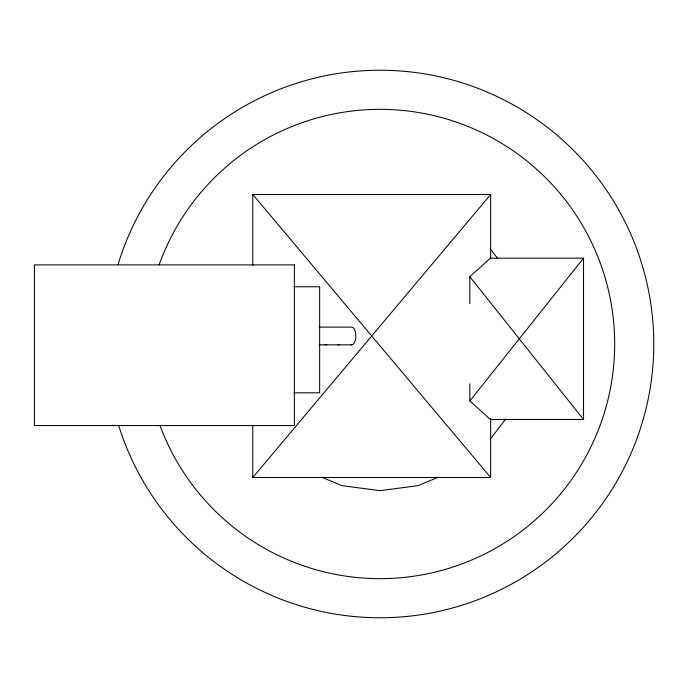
<?xml version="1.0" encoding="UTF-8"?>
<svg xmlns="http://www.w3.org/2000/svg" width="688" height="688" viewBox="0 0 688 688"><rect width="100%" height="100%" fill="white"/><g stroke="black" fill="none" stroke-linecap="round" stroke-linejoin="round"><path stroke-width="1.03" d="M490.2 439.271L505.732 419.018M583.527 258.155L583.527 419.482L490.381 419.482L469.844 400.923L583.527 258.155L490.381 258.155L469.844 276.722L469.844 303.485M490.673 418.536L490.673 477.498L252.78 477.498L490.673 194.463L252.78 194.463L252.78 265.224M438.609 477.119L417.977 485.668L380.017 490.664L342.056 485.668L321.425 477.119M293.914 286.758L319.645 286.758L319.645 392.796L293.914 392.796M319.258 327.118L351.697 327.118A8.867 4.154 -90 0 1 355.816 337.137A8.867 4.154 -90 0 1 350.622 344.55M319.258 344.851L351.697 344.851M252.78 194.463L490.673 477.498M469.844 276.722L583.527 419.482M490.2 248.729L497.321 258.017M490.673 194.463L490.673 258.791M469.844 383.792L469.844 400.923M252.78 426.035L252.78 477.498M118.087 264.364A273.764 273.764 0 0 1 538.996 121.122A273.764 273.764 0 0 1 540.596 565.725A273.764 273.764 0 0 1 118.671 425.519M159.126 264.811A234.66 234.66 0 0 1 518.967 154.903A234.66 234.66 0 0 1 521.573 531.153A234.66 234.66 0 0 1 160.244 426.242M339.76 344.55A8.867 4.154 90 0 1 337.61 344.55M326.766 344.55A8.867 4.154 90 0 1 324.624 344.55M294.361 264.889L34.4 264.889L34.4 425.554L294.361 425.554L294.361 264.889"/></g></svg>
